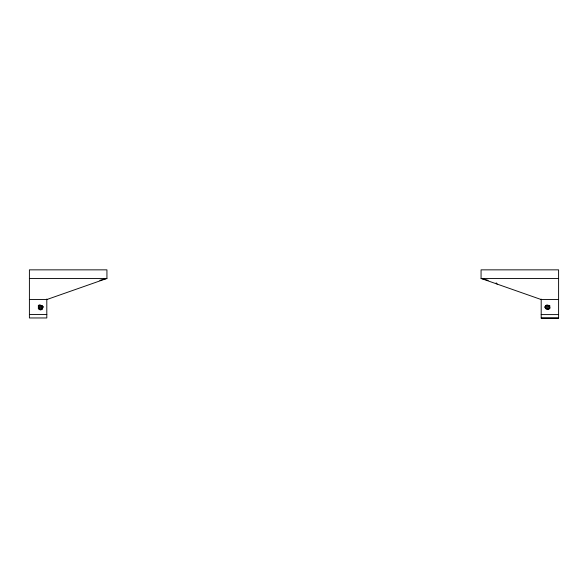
<?xml version="1.0" encoding="UTF-8"?>
<svg xmlns="http://www.w3.org/2000/svg" width="588" height="588" viewBox="0 0 588 588"><rect width="100%" height="100%" fill="white"/><g stroke="black" fill="none" stroke-linecap="round" stroke-linejoin="round"><path stroke-width="0.88" d="M545.282 307.377C545.686 301.747 553.352 307.612 548.09 309.509M549.861 307.7L544.672 307.634M545.929 305.628L546.296 305.319M548.472 309.391L546.296 309.178L545.267 307.245M99.857 280.322L106.935 278.44L106.935 269.848L29.4 269.848L29.4 317.961L46.805 317.961L46.805 299.027M38.881 309.575L42.343 309.575M29.4 278.44L106.935 278.44L46.805 299.549L29.4 299.549M558.6 278.44L481.065 278.44L481.065 269.848L558.6 269.848L558.6 318.152L541.195 318.13L541.195 299.101M558.6 299.549L541.195 299.549L481.065 278.44L488.143 280.322M38.242 305.664L42.52 305.664M545.539 305.628L549.876 305.628M38.242 306.627L43.38 306.627M544.672 306.613L549.876 306.613M38.242 307.634L43.38 307.634M38.242 308.641L42.52 308.641M545.539 308.656L549.876 308.656M29.4 314.521L46.805 314.521M541.195 314.595L558.6 314.595M541.195 318.027L558.6 318.027M496.14 282.85L497.198 284.107M42.689 306.333C40.521 317.13 34.339 299.557 42.777 306.627"/></g></svg>
